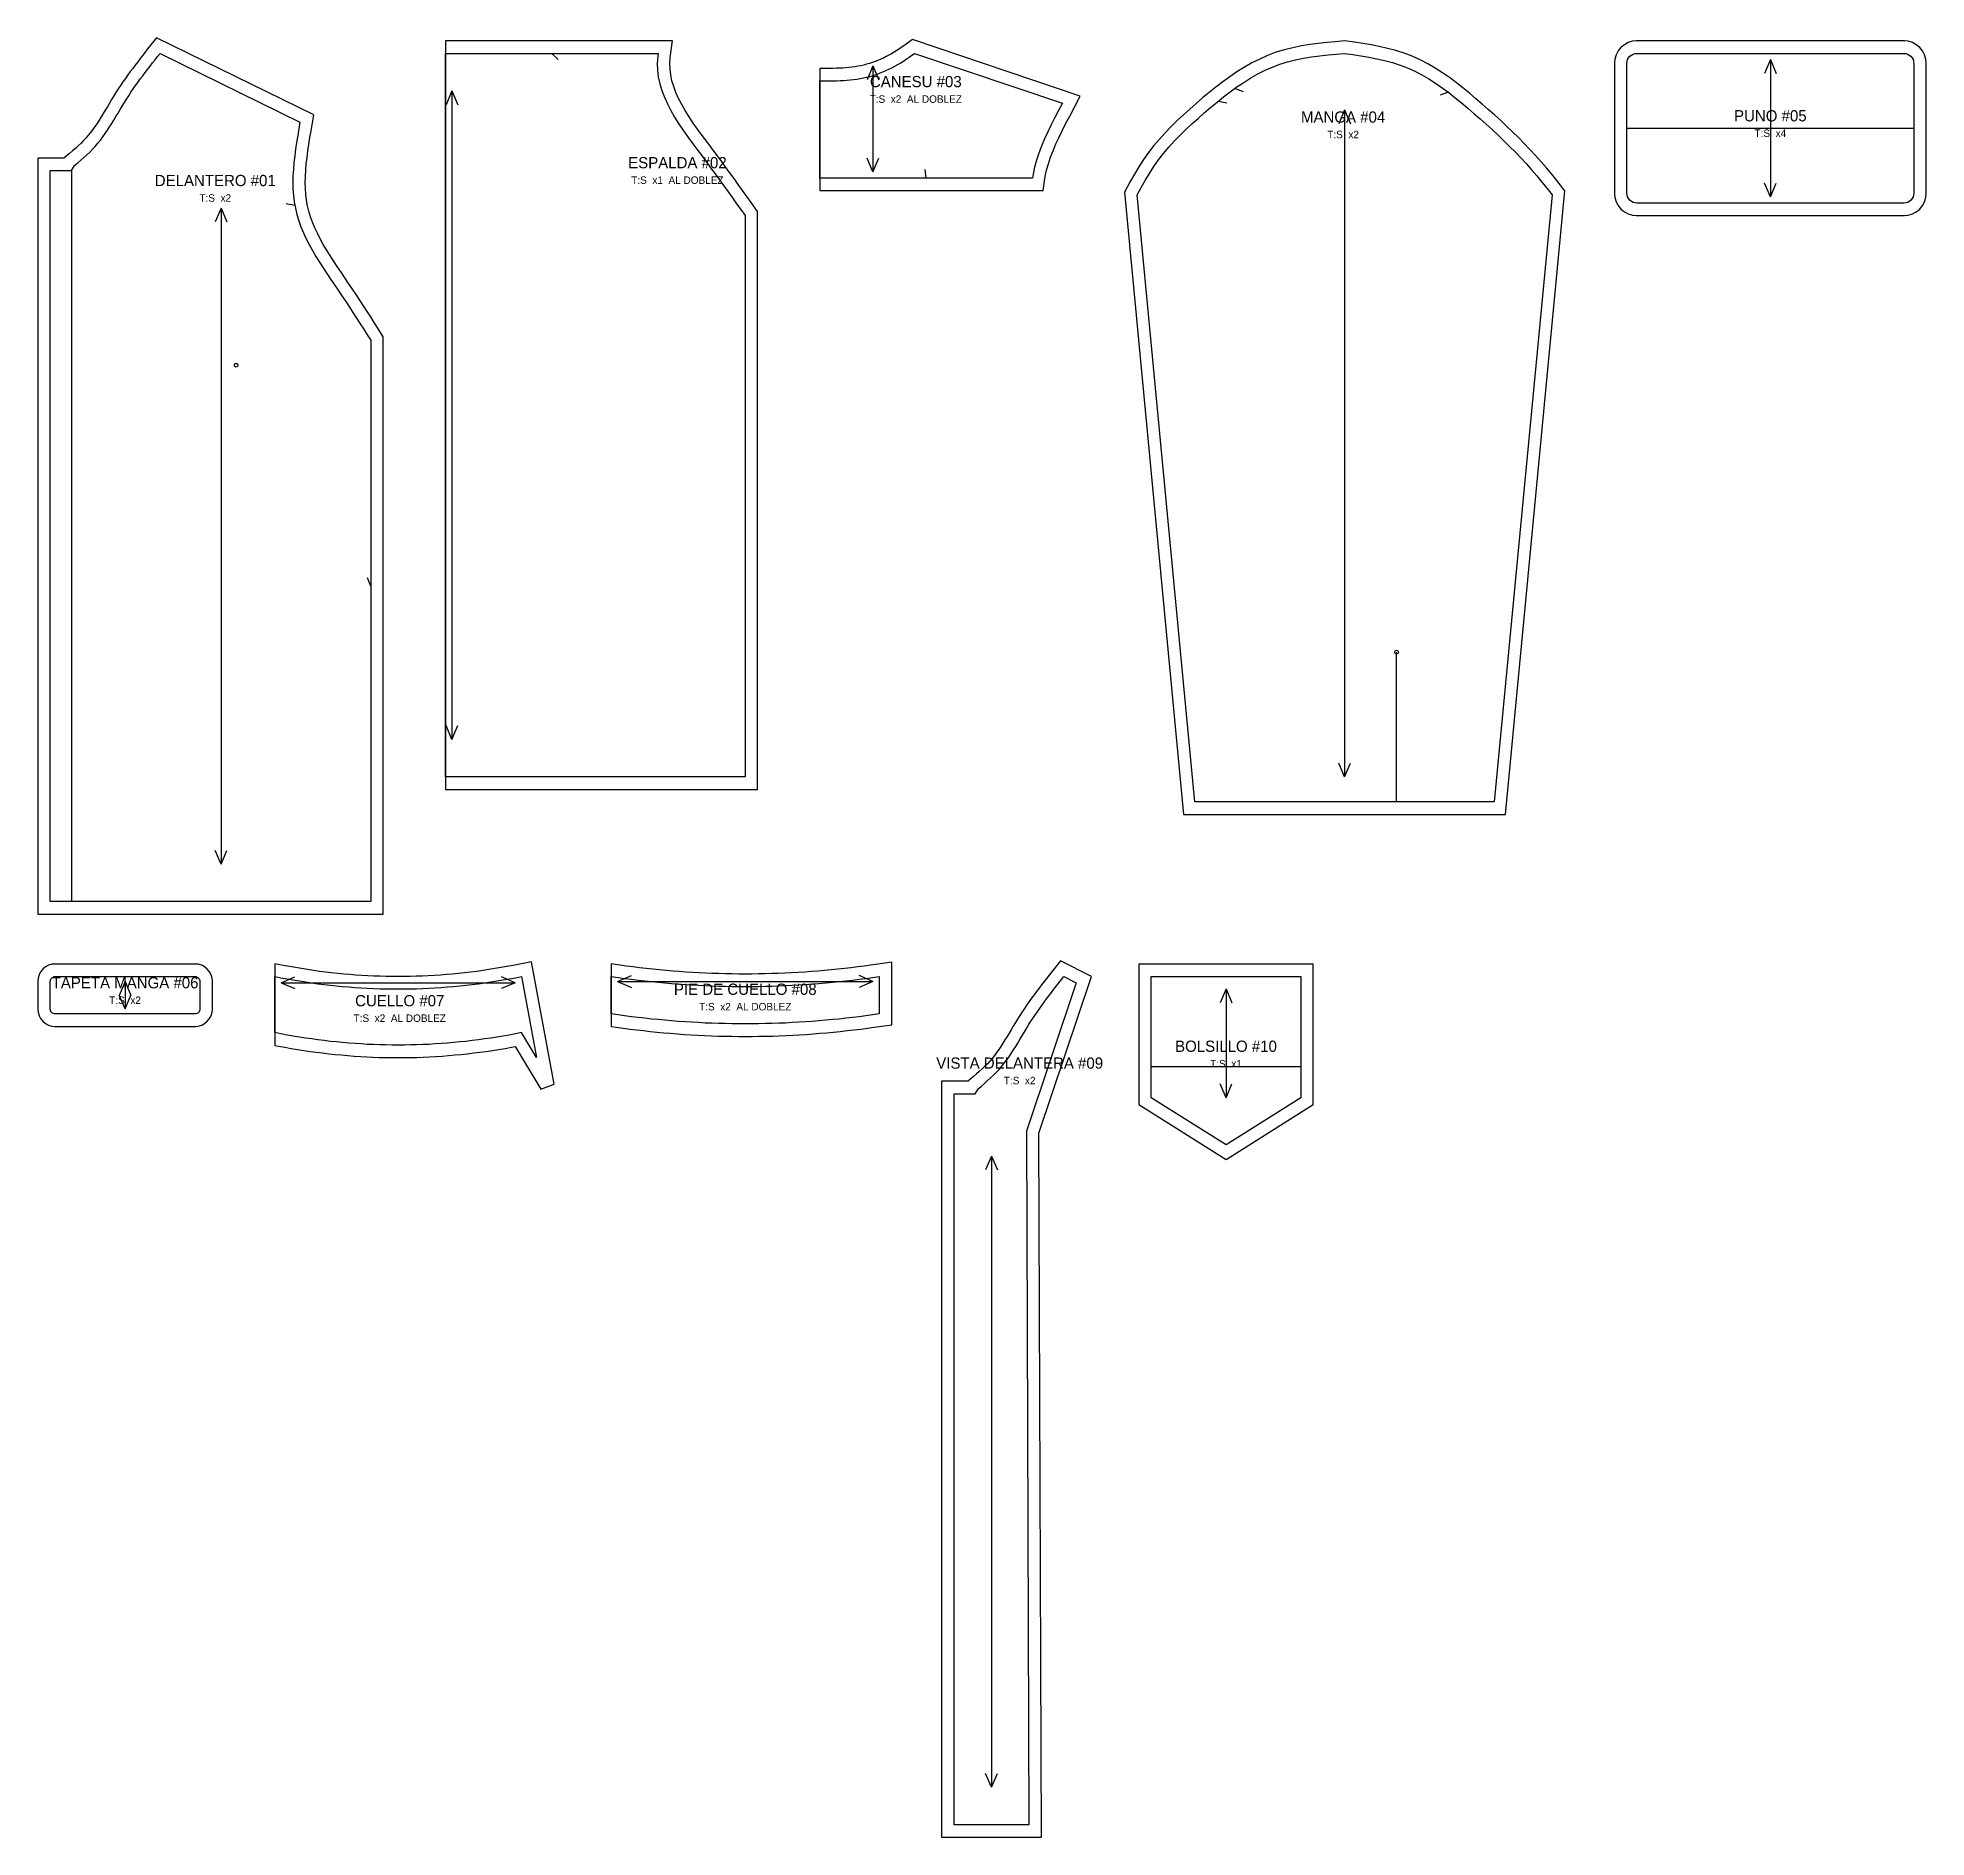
# Model space of a CAD drawing. Header units: centimetres. Extents: x -1 to 150, y -143 to 1.
import ezdxf
from ezdxf.enums import TextEntityAlignment as Align

# ---------------------------------------------------------------- set-up
doc = ezdxf.new("R2010")
doc.units = ezdxf.units.CM
for name, color, linetype in [('1', 1, 'Continuous'), ('11', 8, 'Continuous'), ('13', 7, 'Continuous'), ('15', 6, 'Continuous'), ('4', 4, 'Continuous'), ('6', 2, 'Continuous'), ('7', 3, 'Continuous'), ('8', 5, 'Continuous')]:
    doc.layers.add(name, color=color, linetype=linetype)

# ---------------------------------------------------------------- blocks, each defined once
blk = doc.blocks.new('P01_DELANTERO')
at = {"layer": '1'}
blk.add_lwpolyline([(-2.7, -69), (25, -69), (25, -22.71), (24.56, -22.02), (24.27, -21.57), (23.99, -21.13), (23.7, -20.68), (23.41, -20.24), (23.12, -19.79), (22.82, -19.34), (22.52, -18.89), (22.22, -18.44), (21.92, -17.99), (21.61, -17.54), (21.31, -17.09), (21.02, -16.64), (20.73, -16.19), (20.45, -15.75), (20.19, -15.31), (19.94, -14.86), (19.72, -14.42), (19.51, -13.98), (19.33, -13.54), (19.17, -13.1), (19.03, -12.66), (18.93, -12.21), (18.85, -11.76), (18.8, -11.3), (18.76, -10.83), (18.75, -10.35), (18.76, -9.86), (18.79, -9.36), (18.83, -8.85), (18.89, -8.34), (18.96, -7.82), (19.04, -7.29), (19.12, -6.75), (19.22, -6.21), (19.44, -4.93), (6.81, 1.25), (6.11, 0.36), (5.91, 0.11), (5.71, -0.15), (5.51, -0.41), (5.31, -0.67), (5.11, -0.93), (4.91, -1.2), (4.71, -1.46), (4.52, -1.73), (4.32, -2), (4.13, -2.28), (3.94, -2.56), (3.75, -2.84), (3.57, -3.13), (3.39, -3.41), (3.22, -3.7), (3.05, -3.98), (2.88, -4.27), (2.71, -4.55), (2.55, -4.82), (2.38, -5.09), (2.22, -5.35), (2.05, -5.61), (1.88, -5.86), (1.71, -6.1), (1.54, -6.34), (1.35, -6.56), (1.17, -6.78), (0.97, -6.99), (0.77, -7.2), (0.55, -7.4), (0.32, -7.61), (0.09, -7.81), (-0.15, -8.02), (-0.52, -8.33), (-0.56, -8.4), (-2.7, -8.4), (-2.7, -69)], close=True, dxfattribs=at)
at = {"layer": '11'}
blk.add_line((0, -9.4), (0, -68), dxfattribs=at)
at = {"layer": '4'}
for p, q in [((17.91, -12.18), (17.22, -12.07)), ((24, -42.7), (23.74, -42.05))]:
    blk.add_line(p, q, dxfattribs=at)
at = {"layer": '6'}
blk.add_circle((13.2, -25), 0.15, dxfattribs=at)
at = {"layer": '7'}
for p, q in [((12, -12.4), (11.53, -13.51)), ((12, -12.4), (12, -65)), ((12, -12.4), (12.47, -13.51)), ((12, -65), (11.53, -63.89)), ((12, -65), (12.47, -63.89))]:
    blk.add_line(p, q, dxfattribs=at)
at = {"layer": '8'}
blk.add_lwpolyline([(-1.7, -9.4), (0, -9.4), (0.25, -8.99), (0.5, -8.78), (0.75, -8.57), (0.99, -8.35), (1.23, -8.13), (1.47, -7.91), (1.69, -7.68), (1.91, -7.45), (2.12, -7.2), (2.32, -6.95), (2.52, -6.69), (2.71, -6.43), (2.89, -6.16), (3.06, -5.89), (3.24, -5.62), (3.4, -5.34), (3.57, -5.06), (3.74, -4.78), (3.91, -4.5), (4.07, -4.22), (4.24, -3.94), (4.41, -3.66), (4.59, -3.39), (4.77, -3.12), (4.95, -2.85), (5.14, -2.58), (5.33, -2.32), (5.52, -2.05), (5.71, -1.79), (5.91, -1.53), (6.1, -1.28), (6.3, -1.02), (6.5, -0.76), (6.7, -0.51), (6.9, -0.25), (7.1, 0), (18.32, -5.5), (18.23, -6.05), (18.14, -6.59), (18.05, -7.13), (17.97, -7.68), (17.9, -8.22), (17.84, -8.76), (17.79, -9.29), (17.76, -9.82), (17.75, -10.35), (17.76, -10.88), (17.8, -11.39), (17.86, -11.91), (17.95, -12.41), (18.07, -12.92), (18.22, -13.41), (18.39, -13.9), (18.6, -14.38), (18.82, -14.86), (19.06, -15.33), (19.32, -15.8), (19.6, -16.27), (19.88, -16.73), (20.18, -17.19), (20.48, -17.64), (20.78, -18.09), (21.09, -18.55), (21.39, -18.99), (21.69, -19.44), (21.99, -19.89), (22.28, -20.34), (22.57, -20.78), (22.86, -21.23), (23.15, -21.67), (23.43, -22.11), (23.72, -22.56), (24, -23), (24, -68), (-1.7, -68)], close=True, dxfattribs=at)
at = {"layer": '13'}
blk.add_text('DELANTERO #01', height=0.9, dxfattribs=at).set_placement((11.53, -10.19), align=Align.MIDDLE_CENTER)
at = {"layer": '15'}
blk.add_text('T:S  x2', height=0.6, dxfattribs=at).set_placement((11.53, -11.59), align=Align.MIDDLE_CENTER)
blk = doc.blocks.new('P02_ESPALDA')
at = {"layer": '1'}
blk.add_lwpolyline([(25, -22.68), (24.48, -21.95), (24.14, -21.47), (23.8, -20.99), (23.46, -20.51), (23.12, -20.03), (22.76, -19.54), (22.41, -19.06), (22.05, -18.56), (21.68, -18.07), (21.3, -17.57), (20.93, -17.07), (20.56, -16.57), (20.2, -16.07), (19.85, -15.58), (19.52, -15.08), (19.21, -14.59), (18.93, -14.1), (18.68, -13.61), (18.46, -13.13), (18.28, -12.66), (18.14, -12.19), (18.04, -11.73), (17.99, -11.27), (17.97, -10.81), (18, -10.34), (18.19, -9), (0, -9), (0, -69), (25, -69), (25, -22.68)], close=True, dxfattribs=at)
at = {"layer": '4'}
blk.add_line((8.52, -10), (9.02, -10.49), dxfattribs=at)
at = {"layer": '7'}
for p, q in [((0.5, -13), (0.03, -14.11)), ((0.5, -13), (0.5, -65)), ((0.5, -13), (0.97, -14.11)), ((0.5, -65), (0.03, -63.89)), ((0.5, -65), (0.97, -63.89))]:
    blk.add_line(p, q, dxfattribs=at)
at = {"layer": '8'}
blk.add_lwpolyline([(0, -10), (17.04, -10), (17.01, -10.24), (16.97, -10.79), (16.99, -11.34), (17.05, -11.89), (17.17, -12.44), (17.33, -12.98), (17.54, -13.51), (17.78, -14.05), (18.05, -14.58), (18.35, -15.1), (18.68, -15.62), (19.02, -16.14), (19.38, -16.65), (19.75, -17.16), (20.13, -17.67), (20.5, -18.17), (20.88, -18.67), (21.24, -19.16), (21.6, -19.65), (21.96, -20.13), (22.3, -20.61), (22.65, -21.09), (22.99, -21.57), (23.33, -22.05), (23.66, -22.52), (24, -23), (24, -68), (0, -68)], close=True, dxfattribs=at)
at = {"layer": '13'}
blk.add_text('ESPALDA #02', height=0.9, dxfattribs=at).set_placement((18.58, -18.76), align=Align.MIDDLE_CENTER)
at = {"layer": '15'}
blk.add_text('T:S  x1  AL DOBLEZ', height=0.6, dxfattribs=at).set_placement((18.58, -20.16), align=Align.MIDDLE_CENTER)
blk = doc.blocks.new('P03_CANESU')
at = {"layer": '1'}
blk.add_lwpolyline([(18.07, -9.86), (18.18, -9.36), (18.32, -8.85), (18.49, -8.33), (18.7, -7.8), (18.93, -7.26), (19.18, -6.72), (19.45, -6.16), (19.73, -5.6), (20.03, -5.04), (20.88, -3.43), (7.44, 1.11), (6.81, 0.67), (6.59, 0.52), (6.38, 0.37), (6.17, 0.23), (5.96, 0.1), (5.75, -0.03), (5.54, -0.15), (5.32, -0.26), (5.11, -0.37), (4.89, -0.47), (4.66, -0.56), (4.44, -0.65), (4.21, -0.73), (3.98, -0.81), (3.75, -0.87), (3.52, -0.93), (3.29, -0.99), (3.05, -1.03), (2.82, -1.07), (2.58, -1.1), (2.33, -1.13), (2.08, -1.15), (1.83, -1.17), (1.58, -1.18), (1.32, -1.19), (1.07, -1.2), (0.8, -1.2), (0.54, -1.2), (0.27, -1.2), (0, -1.2), (0, -11), (17.91, -11), (18.07, -9.86)], close=True, dxfattribs=at)
at = {"layer": '4'}
blk.add_line((8.52, -10), (8.44, -9.31), dxfattribs=at)
at = {"layer": '7'}
for p, q in [((4.26, -1), (3.79, -2.11)), ((4.26, -1), (4.26, -9.5)), ((4.26, -1), (4.73, -2.11)), ((4.26, -9.5), (3.79, -8.39)), ((4.26, -9.5), (4.73, -8.39))]:
    blk.add_line(p, q, dxfattribs=at)
at = {"layer": '8'}
blk.add_lwpolyline([(0, -2.2), (0.27, -2.2), (0.54, -2.2), (0.81, -2.2), (1.08, -2.19), (1.35, -2.19), (1.62, -2.18), (1.89, -2.17), (2.16, -2.15), (2.43, -2.12), (2.7, -2.1), (2.96, -2.06), (3.23, -2.02), (3.49, -1.97), (3.76, -1.91), (4.02, -1.84), (4.28, -1.76), (4.53, -1.68), (4.79, -1.59), (5.04, -1.49), (5.29, -1.38), (5.54, -1.27), (5.78, -1.15), (6.02, -1.02), (6.25, -0.89), (6.48, -0.75), (6.71, -0.61), (6.93, -0.46), (7.16, -0.31), (7.38, -0.15), (7.6, 0), (19.44, -4), (19.14, -4.57), (18.84, -5.14), (18.55, -5.72), (18.27, -6.29), (18.01, -6.86), (17.77, -7.43), (17.55, -7.99), (17.36, -8.56), (17.21, -9.12), (17.09, -9.68), (17.04, -10), (0, -10)], close=True, dxfattribs=at)
at = {"layer": '13'}
blk.add_text('CANESU #03', height=0.9, dxfattribs=at).set_placement((7.69, -2.26), align=Align.MIDDLE_CENTER)
at = {"layer": '15'}
blk.add_text('T:S  x2  AL DOBLEZ', height=0.6, dxfattribs=at).set_placement((7.69, -3.66), align=Align.MIDDLE_CENTER)
blk = doc.blocks.new('P04_MANGA')
at = {"layer": '1'}
blk.add_lwpolyline([(-12.91, -61), (12.91, -61), (17.66, -11.03), (17.01, -10.2), (16.6, -9.69), (16.18, -9.18), (15.75, -8.68), (15.31, -8.18), (14.86, -7.69), (14.4, -7.21), (13.94, -6.74), (13.47, -6.28), (12.99, -5.82), (12.51, -5.38), (12.02, -4.93), (11.52, -4.49), (11.03, -4.06), (10.52, -3.63), (10.01, -3.19), (9.49, -2.76), (8.96, -2.35), (8.41, -1.94), (7.85, -1.55), (7.27, -1.18), (6.67, -0.83), (6.06, -0.51), (5.42, -0.23), (4.77, 0.02), (4.11, 0.22), (3.45, 0.4), (2.78, 0.55), (2.12, 0.68), (1.46, 0.79), (0.8, 0.89), (0.03, 1.01), (-0.76, 0.94), (-1.43, 0.87), (-2.11, 0.8), (-2.79, 0.71), (-3.47, 0.6), (-4.16, 0.46), (-4.83, 0.29), (-5.51, 0.09), (-6.17, -0.16), (-6.81, -0.45), (-7.44, -0.76), (-8.04, -1.11), (-8.64, -1.48), (-9.21, -1.87), (-9.77, -2.28), (-10.32, -2.7), (-10.86, -3.13), (-11.39, -3.57), (-11.9, -4.01), (-12.42, -4.46), (-12.92, -4.92), (-13.42, -5.38), (-13.91, -5.86), (-14.39, -6.36), (-14.85, -6.87), (-15.3, -7.39), (-15.72, -7.94), (-16.13, -8.51), (-16.5, -9.09), (-16.85, -9.68), (-17.18, -10.27), (-17.65, -11.12), (-12.91, -61)], close=True, dxfattribs=at)
at = {"layer": '11'}
blk.add_line((4.16, -60), (4.16, -48), dxfattribs=at)
at = {"layer": '4'}
for p, q in [((-8.78, -2.8), (-8.13, -3.05)), ((-10.11, -3.82), (-9.43, -3.97)), ((8.33, -3.12), (7.67, -3.36))]:
    blk.add_line(p, q, dxfattribs=at)
at = {"layer": '6'}
blk.add_circle((4.16, -48), 0.15, dxfattribs=at)
at = {"layer": '7'}
for p, q in [((0, -4.53), (-0.47, -5.64)), ((0, -4.53), (0, -58)), ((0, -4.53), (0.47, -5.64)), ((0, -58), (-0.47, -56.89)), ((0, -58), (0.47, -56.89))]:
    blk.add_line(p, q, dxfattribs=at)
at = {"layer": '8'}
blk.add_lwpolyline([(-16.63, -11.33), (-16.31, -10.76), (-15.99, -10.18), (-15.65, -9.62), (-15.3, -9.07), (-14.92, -8.54), (-14.52, -8.02), (-14.1, -7.52), (-13.66, -7.04), (-13.2, -6.57), (-12.73, -6.11), (-12.25, -5.65), (-11.75, -5.21), (-11.25, -4.77), (-10.74, -4.34), (-10.23, -3.91), (-9.7, -3.49), (-9.17, -3.08), (-8.64, -2.69), (-8.09, -2.32), (-7.53, -1.97), (-6.96, -1.64), (-6.38, -1.35), (-5.79, -1.09), (-5.19, -0.86), (-4.57, -0.67), (-3.94, -0.51), (-3.3, -0.38), (-2.65, -0.28), (-1.99, -0.19), (-1.33, -0.12), (-0.67, -0.06), (0, 0), (0.65, -0.1), (1.3, -0.2), (1.94, -0.31), (2.58, -0.43), (3.21, -0.57), (3.83, -0.74), (4.44, -0.93), (5.04, -1.15), (5.62, -1.42), (6.19, -1.71), (6.75, -2.03), (7.29, -2.38), (7.82, -2.75), (8.35, -3.14), (8.86, -3.55), (9.37, -3.96), (9.87, -4.39), (10.37, -4.81), (10.86, -5.24), (11.35, -5.68), (11.83, -6.11), (12.31, -6.55), (12.77, -7), (13.23, -7.45), (13.69, -7.91), (14.13, -8.37), (14.57, -8.85), (14.99, -9.33), (15.41, -9.82), (15.82, -10.32), (16.23, -10.83), (16.63, -11.33), (12, -60), (-12, -60)], close=True, dxfattribs=at)
at = {"layer": '13'}
blk.add_text('MANGA #04', height=0.9, dxfattribs=at).set_placement((-0.12, -5.1), align=Align.MIDDLE_CENTER)
at = {"layer": '15'}
blk.add_text('T:S  x2', height=0.6, dxfattribs=at).set_placement((-0.12, -6.5), align=Align.MIDDLE_CENTER)
blk = doc.blocks.new('P05_PUNO')
at = {"layer": '1'}
blk.add_lwpolyline([(-1, -11.25), (-0.97, -11.55), (-0.87, -11.89), (-0.7, -12.2), (-0.48, -12.48), (-0.2, -12.7), (0.11, -12.87), (0.45, -12.97), (0.75, -13), (22.25, -13), (22.55, -12.97), (22.89, -12.87), (23.2, -12.7), (23.48, -12.48), (23.7, -12.2), (23.87, -11.89), (23.97, -11.55), (24, -11.25), (24, -0.75), (23.97, -0.45), (23.87, -0.11), (23.7, 0.2), (23.48, 0.48), (23.2, 0.7), (22.89, 0.87), (22.55, 0.97), (22.25, 1), (0.75, 1), (0.45, 0.97), (0.11, 0.87), (-0.2, 0.7), (-0.48, 0.48), (-0.7, 0.2), (-0.87, -0.11), (-0.97, -0.45), (-1, -0.75), (-1, -11.25)], close=True, dxfattribs=at)
at = {"layer": '11'}
blk.add_line((0, -6), (23, -6), dxfattribs=at)
at = {"layer": '7'}
for p, q in [((11.5, -0.5), (11.03, -1.61)), ((11.5, -0.5), (11.5, -11.5)), ((11.5, -0.5), (11.97, -1.61)), ((11.5, -11.5), (11.03, -10.39)), ((11.5, -11.5), (11.97, -10.39))]:
    blk.add_line(p, q, dxfattribs=at)
at = {"layer": '8'}
blk.add_lwpolyline([(0, -0.8), (0.02, -0.64), (0.06, -0.49), (0.13, -0.36), (0.23, -0.23), (0.36, -0.13), (0.49, -0.06), (0.64, -0.02), (0.8, 0), (22.2, 0), (22.36, -0.02), (22.51, -0.06), (22.64, -0.13), (22.77, -0.23), (22.87, -0.36), (22.94, -0.49), (22.98, -0.64), (23, -0.8), (23, -11.2), (22.98, -11.36), (22.94, -11.51), (22.87, -11.64), (22.77, -11.77), (22.64, -11.87), (22.51, -11.94), (22.36, -11.98), (22.2, -12), (0.8, -12), (0.64, -11.98), (0.49, -11.94), (0.36, -11.87), (0.23, -11.77), (0.13, -11.64), (0.06, -11.51), (0.02, -11.36), (0, -11.2)], close=True, dxfattribs=at)
at = {"layer": '13'}
blk.add_text('PUNO #05', height=0.9, dxfattribs=at).set_placement((11.5, -5), align=Align.MIDDLE_CENTER)
at = {"layer": '15'}
blk.add_text('T:S  x4', height=0.6, dxfattribs=at).set_placement((11.5, -6.4), align=Align.MIDDLE_CENTER)
blk = doc.blocks.new('P06_TAPETA_MANGA')
at = {"layer": '1'}
blk.add_lwpolyline([(-1, -2.65), (-0.98, -2.87), (-0.9, -3.14), (-0.77, -3.38), (-0.59, -3.59), (-0.38, -3.77), (-0.14, -3.9), (0.13, -3.98), (0.35, -4), (11.65, -4), (11.87, -3.98), (12.14, -3.9), (12.38, -3.77), (12.59, -3.59), (12.77, -3.38), (12.9, -3.14), (12.98, -2.87), (13, -2.65), (13, -0.35), (12.98, -0.13), (12.9, 0.14), (12.77, 0.38), (12.59, 0.59), (12.38, 0.77), (12.14, 0.9), (11.87, 0.98), (11.65, 1), (0.35, 1), (0.13, 0.98), (-0.14, 0.9), (-0.38, 0.77), (-0.59, 0.59), (-0.77, 0.38), (-0.9, 0.14), (-0.98, -0.13), (-1, -0.35), (-1, -2.65)], close=True, dxfattribs=at)
at = {"layer": '7'}
for p, q in [((6, -0.4), (5.53, -1.51)), ((6, -2.6), (5.53, -1.49)), ((6, -0.4), (6, -2.6)), ((6, -0.4), (6.47, -1.51)), ((6, -2.6), (6.47, -1.49))]:
    blk.add_line(p, q, dxfattribs=at)
at = {"layer": '8'}
blk.add_lwpolyline([(0, -0.4), (0.01, -0.32), (0.03, -0.25), (0.07, -0.18), (0.12, -0.12), (0.18, -0.07), (0.25, -0.03), (0.32, -0.01), (0.4, 0), (11.6, 0), (11.68, -0.01), (11.75, -0.03), (11.82, -0.07), (11.88, -0.12), (11.93, -0.18), (11.97, -0.25), (11.99, -0.32), (12, -0.4), (12, -2.6), (11.99, -2.68), (11.97, -2.75), (11.93, -2.82), (11.88, -2.88), (11.82, -2.93), (11.75, -2.97), (11.68, -2.99), (11.6, -3), (0.4, -3), (0.32, -2.99), (0.25, -2.97), (0.18, -2.93), (0.12, -2.88), (0.07, -2.82), (0.03, -2.75), (0.01, -2.68), (0, -2.6)], close=True, dxfattribs=at)
at = {"layer": '13'}
blk.add_text('TAPETA MANGA #06', height=0.9, dxfattribs=at).set_placement((6, -0.5), align=Align.MIDDLE_CENTER)
at = {"layer": '15'}
blk.add_text('T:S  x2', height=0.6, dxfattribs=at).set_placement((6, -1.9), align=Align.MIDDLE_CENTER)
blk = doc.blocks.new('P07_CUELLO')
at = {"layer": '1'}
blk.add_lwpolyline([(0.81, -5.67), (1.31, -5.76), (1.82, -5.85), (2.32, -5.93), (2.83, -6), (3.33, -6.07), (3.84, -6.13), (4.34, -6.19), (4.84, -6.24), (5.35, -6.29), (5.85, -6.34), (6.36, -6.38), (6.86, -6.41), (7.37, -6.44), (7.87, -6.46), (8.38, -6.48), (8.88, -6.49), (9.39, -6.5), (9.89, -6.5), (10.4, -6.5), (10.9, -6.49), (11.4, -6.48), (11.91, -6.46), (12.41, -6.44), (12.92, -6.41), (13.42, -6.38), (13.93, -6.34), (14.43, -6.29), (14.94, -6.24), (15.44, -6.19), (15.95, -6.13), (16.45, -6.07), (16.95, -6), (17.46, -5.93), (17.96, -5.85), (18.47, -5.76), (18.97, -5.67), (19.28, -5.62), (21.34, -9.04), (22.39, -8.64), (20.58, 1.18), (19.1, 0.88), (18.61, 0.79), (18.13, 0.71), (17.64, 0.63), (17.16, 0.55), (16.67, 0.48), (16.19, 0.41), (15.7, 0.35), (15.22, 0.3), (14.74, 0.24), (14.25, 0.2), (13.77, 0.16), (13.28, 0.12), (12.8, 0.09), (12.31, 0.06), (11.83, 0.04), (11.34, 0.02), (10.86, 0.01), (10.38, 0), (9.89, 0), (9.41, 0), (8.92, 0.01), (8.44, 0.02), (7.95, 0.04), (7.47, 0.06), (6.98, 0.09), (6.5, 0.12), (6.02, 0.16), (5.53, 0.2), (5.05, 0.24), (4.56, 0.3), (4.08, 0.35), (3.59, 0.41), (3.11, 0.48), (2.62, 0.55), (2.14, 0.63), (1.65, 0.71), (1.17, 0.79), (0.68, 0.88), (0, 1.02), (0, -5.52), (0.31, -5.58), (0.81, -5.67)], close=True, dxfattribs=at)
at = {"layer": '7'}
for p, q in [((0.5, -0.5), (1.61, -0.03)), ((0.5, -0.5), (19.28, -0.5)), ((0.5, -0.5), (1.61, -0.97)), ((19.28, -0.5), (18.18, -0.03)), ((19.28, -0.5), (18.18, -0.97))]:
    blk.add_line(p, q, dxfattribs=at)
at = {"layer": '8'}
blk.add_lwpolyline([(0, 0), (0.49, -0.1), (0.99, -0.19), (1.48, -0.28), (1.98, -0.36), (2.47, -0.44), (2.97, -0.51), (3.46, -0.58), (3.96, -0.64), (4.45, -0.7), (4.95, -0.75), (5.44, -0.8), (5.93, -0.84), (6.43, -0.88), (6.92, -0.91), (7.42, -0.94), (7.91, -0.96), (8.41, -0.98), (8.9, -0.99), (9.4, -1), (9.89, -1), (10.39, -1), (10.88, -0.99), (11.37, -0.98), (11.87, -0.96), (12.36, -0.94), (12.86, -0.91), (13.35, -0.88), (13.85, -0.84), (14.34, -0.8), (14.84, -0.75), (15.33, -0.7), (15.83, -0.64), (16.32, -0.58), (16.81, -0.51), (17.31, -0.44), (17.8, -0.36), (18.3, -0.28), (18.79, -0.19), (19.29, -0.1), (19.78, 0), (20.98, -6.5), (19.78, -4.5), (19.29, -4.6), (18.79, -4.69), (18.3, -4.78), (17.8, -4.86), (17.31, -4.94), (16.81, -5.01), (16.32, -5.08), (15.83, -5.14), (15.33, -5.2), (14.84, -5.25), (14.34, -5.3), (13.85, -5.34), (13.35, -5.38), (12.86, -5.41), (12.36, -5.44), (11.87, -5.46), (11.37, -5.48), (10.88, -5.49), (10.39, -5.5), (9.89, -5.5), (9.4, -5.5), (8.9, -5.49), (8.41, -5.48), (7.91, -5.46), (7.42, -5.44), (6.92, -5.41), (6.43, -5.38), (5.93, -5.34), (5.44, -5.3), (4.95, -5.25), (4.45, -5.2), (3.96, -5.14), (3.46, -5.08), (2.97, -5.01), (2.47, -4.94), (1.98, -4.86), (1.48, -4.78), (0.99, -4.69), (0.49, -4.6), (0, -4.5)], close=True, dxfattribs=at)
at = {"layer": '13'}
blk.add_text('CUELLO #07', height=0.9, dxfattribs=at).set_placement((10.02, -1.94), align=Align.MIDDLE_CENTER)
at = {"layer": '15'}
blk.add_text('T:S  x2  AL DOBLEZ', height=0.6, dxfattribs=at).set_placement((10.02, -3.34), align=Align.MIDDLE_CENTER)
blk = doc.blocks.new('P08_PIE_DE_CUELLO')
at = {"layer": '1'}
blk.add_lwpolyline([(0.94, -4.14), (1.49, -4.21), (2.03, -4.28), (2.57, -4.34), (3.12, -4.4), (3.66, -4.46), (4.21, -4.51), (4.75, -4.55), (5.3, -4.6), (5.84, -4.64), (6.38, -4.67), (6.93, -4.7), (7.47, -4.73), (8.02, -4.75), (8.56, -4.77), (9.11, -4.78), (9.65, -4.79), (10.2, -4.8), (10.74, -4.8), (11.29, -4.8), (11.83, -4.79), (12.37, -4.78), (12.92, -4.77), (13.46, -4.75), (14.01, -4.73), (14.55, -4.7), (15.1, -4.67), (15.64, -4.64), (16.19, -4.6), (16.73, -4.55), (17.27, -4.51), (17.82, -4.46), (18.36, -4.4), (18.91, -4.34), (19.45, -4.28), (20, -4.21), (20.54, -4.14), (21.08, -4.07), (22.48, -3.87), (22.48, 1.16), (20.8, 0.91), (20.27, 0.84), (19.74, 0.77), (19.22, 0.7), (18.69, 0.64), (18.16, 0.59), (17.63, 0.53), (17.1, 0.48), (16.57, 0.44), (16.04, 0.4), (15.51, 0.36), (14.98, 0.33), (14.45, 0.3), (13.92, 0.27), (13.39, 0.25), (12.86, 0.23), (12.33, 0.22), (11.8, 0.21), (11.27, 0.2), (10.74, 0.2), (10.21, 0.2), (9.68, 0.21), (9.15, 0.22), (8.62, 0.23), (8.09, 0.25), (7.56, 0.27), (7.03, 0.3), (6.5, 0.33), (5.97, 0.36), (5.44, 0.4), (4.92, 0.44), (4.39, 0.48), (3.86, 0.53), (3.33, 0.59), (2.8, 0.64), (2.27, 0.7), (1.74, 0.77), (1.21, 0.84), (0.68, 0.91), (0, 1.01), (0, -4.01), (0.4, -4.07), (0.94, -4.14)], close=True, dxfattribs=at)
at = {"layer": '7'}
for p, q in [((0.5, -0.4), (1.61, 0.07)), ((20.98, -0.4), (19.88, 0.07)), ((0.5, -0.4), (20.98, -0.4)), ((0.5, -0.4), (1.61, -0.87)), ((20.98, -0.4), (19.88, -0.87))]:
    blk.add_line(p, q, dxfattribs=at)
at = {"layer": '8'}
blk.add_lwpolyline([(0, 0), (0.54, -0.08), (1.07, -0.15), (1.61, -0.22), (2.15, -0.29), (2.69, -0.35), (3.22, -0.41), (3.76, -0.46), (4.3, -0.51), (4.83, -0.56), (5.37, -0.6), (5.91, -0.64), (6.44, -0.67), (6.98, -0.7), (7.52, -0.73), (8.06, -0.75), (8.59, -0.77), (9.13, -0.78), (9.67, -0.79), (10.2, -0.8), (10.74, -0.8), (11.28, -0.8), (11.81, -0.79), (12.35, -0.78), (12.89, -0.77), (13.43, -0.75), (13.96, -0.73), (14.5, -0.7), (15.04, -0.67), (15.57, -0.64), (16.11, -0.6), (16.65, -0.56), (17.19, -0.51), (17.72, -0.46), (18.26, -0.41), (18.8, -0.35), (19.33, -0.29), (19.87, -0.22), (20.41, -0.15), (20.94, -0.08), (21.48, 0), (21.48, -3), (20.94, -3.08), (20.41, -3.15), (19.87, -3.22), (19.33, -3.29), (18.8, -3.35), (18.26, -3.41), (17.72, -3.46), (17.19, -3.51), (16.65, -3.56), (16.11, -3.6), (15.57, -3.64), (15.04, -3.67), (14.5, -3.7), (13.96, -3.73), (13.43, -3.75), (12.89, -3.77), (12.35, -3.78), (11.81, -3.79), (11.28, -3.8), (10.74, -3.8), (10.2, -3.8), (9.67, -3.79), (9.13, -3.78), (8.59, -3.77), (8.06, -3.75), (7.52, -3.73), (6.98, -3.7), (6.44, -3.67), (5.91, -3.64), (5.37, -3.6), (4.83, -3.56), (4.3, -3.51), (3.76, -3.46), (3.22, -3.41), (2.69, -3.35), (2.15, -3.29), (1.61, -3.22), (1.07, -3.15), (0.54, -3.08), (0, -3)], close=True, dxfattribs=at)
at = {"layer": '13'}
blk.add_text('PIE DE CUELLO #08', height=0.9, dxfattribs=at).set_placement((10.74, -1.02), align=Align.MIDDLE_CENTER)
at = {"layer": '15'}
blk.add_text('T:S  x2  AL DOBLEZ', height=0.6, dxfattribs=at).set_placement((10.74, -2.42), align=Align.MIDDLE_CENTER)
blk = doc.blocks.new('P09_VISTA_DELANTERA')
at = {"layer": '1'}
blk.add_lwpolyline([(-2.7, -69), (5.3, -69), (5.1, -12.56), (9.32, 0.01), (6.82, 1.26), (6.11, 0.36), (5.91, 0.11), (5.71, -0.15), (5.51, -0.41), (5.31, -0.67), (5.11, -0.93), (4.91, -1.2), (4.71, -1.46), (4.52, -1.73), (4.32, -2), (4.13, -2.28), (3.94, -2.56), (3.75, -2.84), (3.57, -3.13), (3.39, -3.41), (3.22, -3.7), (3.05, -3.98), (2.88, -4.27), (2.71, -4.55), (2.55, -4.82), (2.38, -5.09), (2.22, -5.35), (2.05, -5.61), (1.88, -5.86), (1.71, -6.1), (1.54, -6.34), (1.35, -6.56), (1.17, -6.78), (0.97, -6.99), (0.77, -7.2), (0.55, -7.4), (0.32, -7.61), (0.09, -7.81), (-0.15, -8.02), (-0.52, -8.33), (-0.56, -8.4), (-2.7, -8.4), (-2.7, -69)], close=True, dxfattribs=at)
at = {"layer": '7'}
for p, q in [((1.3, -14.4), (0.83, -15.51)), ((1.3, -14.4), (1.3, -65)), ((1.3, -14.4), (1.77, -15.51)), ((1.3, -65), (0.83, -63.89)), ((1.3, -65), (1.77, -63.89))]:
    blk.add_line(p, q, dxfattribs=at)
at = {"layer": '8'}
blk.add_lwpolyline([(-1.7, -9.4), (0, -9.4), (0.25, -8.99), (0.5, -8.78), (0.75, -8.57), (0.99, -8.35), (1.23, -8.13), (1.47, -7.91), (1.69, -7.68), (1.91, -7.45), (2.12, -7.2), (2.32, -6.95), (2.52, -6.69), (2.71, -6.43), (2.89, -6.16), (3.06, -5.89), (3.24, -5.62), (3.4, -5.34), (3.57, -5.06), (3.74, -4.78), (3.91, -4.5), (4.07, -4.22), (4.24, -3.94), (4.41, -3.66), (4.59, -3.39), (4.77, -3.12), (4.95, -2.85), (5.14, -2.58), (5.33, -2.32), (5.52, -2.05), (5.71, -1.79), (5.91, -1.53), (6.1, -1.28), (6.3, -1.02), (6.5, -0.76), (6.7, -0.51), (6.9, -0.25), (7.1, 0), (8.1, -0.5), (4.1, -12.4), (4.3, -68), (-1.7, -68)], close=True, dxfattribs=at)
at = {"layer": '13'}
blk.add_text('VISTA DELANTERA #09', height=0.9, dxfattribs=at).set_placement((3.56, -6.94), align=Align.MIDDLE_CENTER)
at = {"layer": '15'}
blk.add_text('T:S  x2', height=0.6, dxfattribs=at).set_placement((3.56, -8.34), align=Align.MIDDLE_CENTER)
blk = doc.blocks.new('P10_BOLSILLO')
at = {"layer": '1'}
blk.add_lwpolyline([(-1, -10.27), (6, -14.68), (13, -10.27), (13, 1), (-1, 1), (-1, -10.27)], close=True, dxfattribs=at)
at = {"layer": '11'}
blk.add_line((0, -7.22), (12, -7.22), dxfattribs=at)
at = {"layer": '7'}
for p, q in [((6, -1), (5.53, -2.11)), ((6, -1), (6, -9.72)), ((6, -1), (6.47, -2.11)), ((6, -9.72), (5.53, -8.61)), ((6, -9.72), (6.47, -8.61))]:
    blk.add_line(p, q, dxfattribs=at)
at = {"layer": '8'}
blk.add_lwpolyline([(0, 0), (12, 0), (12, -9.72), (6, -13.5), (0, -9.72)], close=True, dxfattribs=at)
at = {"layer": '13'}
blk.add_text('BOLSILLO #10', height=0.9, dxfattribs=at).set_placement((6, -5.59), align=Align.MIDDLE_CENTER)
at = {"layer": '15'}
blk.add_text('T:S  x1', height=0.6, dxfattribs=at).set_placement((6, -6.99), align=Align.MIDDLE_CENTER)

msp = doc.modelspace()

# ---------------------------------------------------------------- block references
for name, p in [('P01_DELANTERO', (1.7, 0)), ('P02_ESPALDA', (31.7, 10)), ('P03_CANESU', (61.7, 0)), ('P04_MANGA', (103.77, 0)), ('P05_PUNO', (126.4, 0)), ('P06_TAPETA_MANGA', (0, -74)), ('P07_CUELLO', (18, -74)), ('P08_PIE_DE_CUELLO', (44.98, -74)), ('P09_VISTA_DELANTERA', (74.16, -74)), ('P10_BOLSILLO', (88.26, -74))]:
    msp.add_blockref(name, p)

doc.saveas('drawing.dxf')
